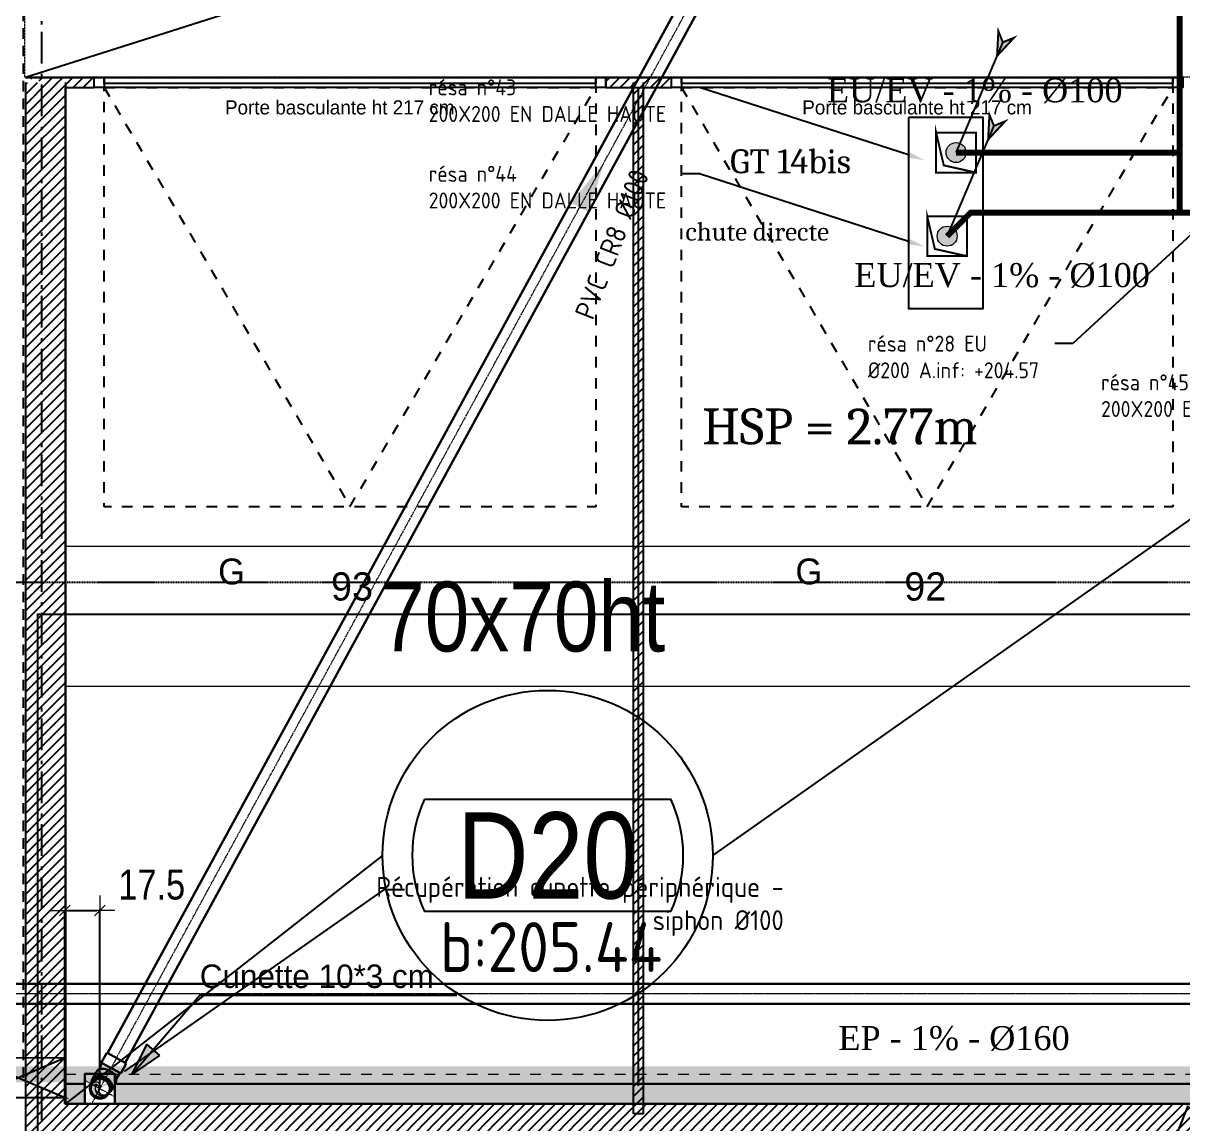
# Model space of a CAD drawing. Header units: centimetres. Extents: x 2097 to 16812, y -3973 to 8191.
# Drawn here: x 9811 to 10392, y 3262 to 3814 of the extents above; entities that cross this region are included whole.
import ezdxf
from ezdxf import colors
from ezdxf.entities.mleader import LeaderData, LeaderLine
from ezdxf.enums import TextEntityAlignment as Align
from ezdxf.math import Vec2, Vec3

# ---------------------------------------------------------------- set-up
doc = ezdxf.new("R2010")
doc.units = ezdxf.units.CM
for name, pattern in [('AXES', [4, 2.5, -0.5, 0.5, -0.5]), ('CACHE', [0.75, 0.5, -0.25]), ('prlm_ep', [2.5, 1.25, -0.25, 0.25, -0.25, 0.25, -0.25]), ('prlm_eu', [2, 1.25, -0.25, 0.25, -0.25]), ('Style de ligne -1', [0.41664, 0.20828, -0.20836]), ('Style de ligne -11', [0.347222, 0.20828, -0.138942]), ('Style de ligne -6', [1.04164, 0.625, -0.20828, 0.06943, -0.13893]), ('VW-01', [0.41656, 0.20828, -0.20828])]:
    doc.linetypes.add(name, pattern=pattern)
doc.layers.get('0').update_dxf_attribs({"color": 252, "lineweight": 18})
for name, color, linetype, lineweight in [('01_poutres', 252, 'Continuous', 20), ('01_texte_repere', 252, 'Continuous', 20), ('_GAZELEC-RESERVATION', 1, 'Continuous', 18), ('_GAZELEC-RESERVATION 2', 6, 'Continuous', 18), ('AA_COTES', 253, 'Continuous', 0), ('Fontanel-rsd', 7, 'Continuous', 0)]:
    doc.layers.add(name, color=color, linetype=linetype, lineweight=lineweight)
for name, color, linetype in [('01_texte', 252, 'Continuous'), ('B GÈnÈral_Hatch', 252, 'Continuous'), ('B Général', 252, 'Continuous'), ('C ANNOTATIONS-axes horizontaux', 252, 'VW-01'), ('C ANNOTATIONS-prestations', 252, 'Continuous'), ('C ANNOTATIONS-texte', 252, 'Continuous'), ('C ANNOTATIONS-texte_Hatch', 252, 'Continuous'), ('GAZ-EU FLECHE', 42, 'Continuous'), ('prlm-BA', 252, 'Continuous'), ('prlm-EAU-EP', 141, 'Continuous'), ('prlm-EAU-EUEV', 25, 'Continuous'), ('prlm-GT', 242, 'Continuous')]:
    doc.layers.add(name, color=color, linetype=linetype)
doc.layers.add('prlm-ZEROPLOT', color=254, linetype='Continuous', plot=False)
doc.styles.add('CEDREP', font='')
doc.styles.add('CEDTXT', font='isocp.shx')
doc.styles.add('Eurostile', font='')
doc.styles.add('prlm-eau-euev', font='pala.ttf', dxfattribs={"height": 18})
doc.styles.add('prlm-mod', font='cambriaz.ttf', dxfattribs={"height": 18})
doc.styles.get("Standard").update_dxf_attribs({"font": 'isocp.shx', "height": 15})
doc.styles.add('STYLE2', font='ARIALN.TTF')
doc.styles.get('CEDREP').set_extended_font_data('Gill Sans MT Condensed')
doc.styles.get('Eurostile').set_extended_font_data('Eurostile')
doc.dimstyles.new('JB50', dxfattribs={"dimscale": 0.1, "dimtxt": 150, "dimasz": 15, "dimexe": 0.1, "dimexo": 0.1, "dimgap": 0.09, "dimtad": 1, "dimdec": 1, "dimdsep": 46, "dimtxsty": 'STYLE2', "dimblk1": 'BOND_G', "dimblk2": 'BOND_D', "dimsah": 1, "dimcen": 1.5, "dimdle": 0.01, "dimse1": 1, "dimse2": 1, "dimclrd": 256, "dimclre": 256, "dimclrt": 256, "dimazin": 2, "dimtfac": 2.333333, "dimtdec": 1, "dimtix": 1, "dimtmove": 2, "dimatfit": 3, "dimldrblk": 'BOND_G', "dimfxl": 1, "dimtolj": 1, "dimtzin": 0, "dimarcsym": 0})
pattern_1 = [(45, (0, 0), (2.4253472, -2.6458333), [])]

# ---------------------------------------------------------------- blocks, each defined once
blk = doc.blocks.new('Porte basculante ht200cm')
at = {"layer": 'B Général', "linetype": 'Style de ligne -1', "ltscale": 25.4}
for p, q in [((-123, -2.5), (0, -212.5)), ((0, -212.5), (123, -2.5))]:
    blk.add_line(p, q, dxfattribs=at)
at = {"layer": 'B Général', "linetype": 'Continuous', "flags": 128}
for points in [[(-128, 2.5), (128, 2.5), (128, -2.5), (-128, -2.5)], [(-123, 2.5), (123, 2.5), (123, -0.5), (-123, -0.5)]]:
    blk.add_lwpolyline(points, close=True, dxfattribs=at)
at = {"layer": 'B Général', "flags": 128}
for points in [[(-128, 2.5), (-123, 2.5), (-123, -2.5), (-128, -2.5)], [(123, 2.5), (128, 2.5), (128, -2.5), (123, -2.5)]]:
    blk.add_lwpolyline(points, close=True, dxfattribs=at)
at = {"layer": 'B Général', "linetype": 'Style de ligne -1', "ltscale": 25.4, "flags": 128}
blk.add_lwpolyline([(-123, -2.5), (123, -2.5), (123, -212.5), (-123, -212.5)], close=True, dxfattribs=at)
at = {"layer": 'B Général', "insert": (-66, -238.42), "char_height": 12.94, "attachment_point": 1, "line_spacing_factor": 0.894142, "style": 'Eurostile'}
blk.add_mtext('G', dxfattribs=at)
at = {"layer": 'C ANNOTATIONS-prestations', "insert": (-62.58, -8.98), "char_height": 7.059, "attachment_point": 1, "line_spacing_factor": 0.894142, "style": 'Eurostile'}
blk.add_mtext('Porte basculante ht 217 cm', dxfattribs=at)
blk = doc.blocks.new('Objet Paramétrique')
at = {"layer": 'B Général', "linetype": 'Continuous'}
for p, q in [((0, 0), (0, 500)), ((287, 0), (287, 500)), ((574, 0), (574, 500))]:
    blk.add_line(p, q, dxfattribs=at)
at = {"layer": 'B Général', "extrusion": (0, 0, -1), "char_height": 14.118, "attachment_point": 5, "text_direction": (-1, 0, 0), "line_spacing_factor": 0.894142, "style": 'Eurostile'}
for s, insert in [('92', (143.5, 250)), ('93', (430.5, 250))]:
    blk.add_mtext(s, dxfattribs=dict(at, insert=insert))
blk = doc.blocks.new('Groupe-123-1')
at = {"layer": 'C ANNOTATIONS-texte_Hatch', "linetype": 'Continuous'}
blk.add_hatch(color=250, dxfattribs=at).paths.add_polyline_path([(9879.63, 3296.47), (9866, 3287.28), (9873.2, 3302.05)])
at = {"layer": 'C ANNOTATIONS-texte', "flags": 128}
blk.add_lwpolyline([(9866, 3287.28), (9899.8, 3326.83), (10028.5, 3326.83)], dxfattribs=at)
blk.add_lwpolyline([(9879.63, 3296.47), (9866, 3287.28), (9873.2, 3302.05)], close=True, dxfattribs=at)
at = {"layer": 'C ANNOTATIONS-texte', "insert": (9899.8, 3342.12), "char_height": 11.765, "attachment_point": 1, "rotation": 359.99999, "line_spacing_factor": 0.894142, "style": 'Eurostile'}
blk.add_mtext('Cunette 10*3 cm', dxfattribs=at)
blk = doc.blocks.new('Groupe-112-1')
at = {"layer": 'B Général', "linetype": 'Style de ligne -11', "ltscale": 25.4}
blk.add_line((2145.67, -1173.93), (2145.67, 946.07), dxfattribs=at)
blk = doc.blocks.new('xi.ev')
at = {"layer": 'prlm-EAU-EUEV', "linetype": 'ByBlock', "lineweight": -2}
h = blk.add_hatch(color=0, dxfattribs=at)
edge = h.paths.add_edge_path()
edge.add_arc((0, 0), 5, 0, 360)
at = {"layer": 'prlm-EAU-EUEV', "color": 0, "linetype": 'ByBlock', "lineweight": 5}
blk.add_circle((0, 0), 5, dxfattribs=at)
blk = doc.blocks.new('xi.eu')
at = {"layer": 'prlm-EAU-EUEV', "linetype": 'ByBlock', "lineweight": -2}
h = blk.add_hatch(color=0, dxfattribs=at)
edge = h.paths.add_edge_path()
edge.add_arc((0, 0), 5, 0, 360)
at = {"layer": 'prlm-EAU-EUEV', "color": 0, "linetype": 'ByBlock', "lineweight": 5}
blk.add_circle((0, 0), 5, dxfattribs=at)
blk = doc.blocks.new('A$C711F189D')
at = {"layer": '01_poutres', "color": 0}
for points in [[(1197, -163), (623, -163)], [(1197, -233), (623, -233)]]:
    blk.add_lwpolyline(points, dxfattribs=at)
at = {"layer": '01_texte', "color": 0}
for points in [[(1395.83, 323.85), (603, 71.96)], [(947.13, -317.65), (1476.68, 55.04)], [(781.8, -317.65), (623, -442.1)]]:
    blk.add_lwpolyline(points, dxfattribs=at)
blk.add_lwpolyline([(802.91, -289.55), (926.03, -289.55, -0.21739), (926.03, -345.74), (802.91, -345.74, -0.21739), (802.91, -289.55, 24.041595)], format="xyb", dxfattribs=at)
blk.add_circle((864.47, -317.65), 82.67, dxfattribs=at)
for s, height, style, p in [('D20', 43.2, 'CEDREP', (864.47, -317.65)), ('b:205.44', 25, 'CEDTXT', (866.16, -363.55))]:
    blk.add_text(s, height=height, dxfattribs=dict(at, style=style)).set_placement(p, align=Align.MIDDLE_CENTER)
at = {"layer": '01_texte_repere', "color": 0, "insert": (851.96, -216.01), "char_height": 35, "width": 164.8035, "attachment_point": 8, "rotation": 0.00017, "style": 'CEDREP'}
blk.add_mtext('70x70ht ', dxfattribs=at)
blk = doc.blocks.new('PVC DN100 C 90° Mont')
at = {"linetype": 'Continuous'}
h = blk.add_hatch(color=9, dxfattribs=at)
edge = h.paths.add_edge_path()
edge.add_arc((174.3, 0), 45, 270, 450)
edge.add_arc((174.3, 22.5), 22.5, 90, 270)
edge.add_arc((174.3, -22.5), 22.5, -90, 90, ccw=False)
at = {"color": 9, "linetype": 'AXES'}
for p, q in [((174.3, 80), (174.3, -80)), ((0, 0), (254.3, 0))]:
    blk.add_line(p, q, dxfattribs=at)
at = {"color": 0, "linetype": 'ByBlock', "lineweight": -2}
for p, q in [((0, 50), (0, 55.7)), ((0, 55.7), (57, 55.7)), ((0, -50), (0, 50)), ((57, 55.7), (57, 50)), ((57, 50), (94.1, 50)), ((57, 50), (57, -50)), ((151.8, 55.7), (111.4, 55.7)), ((174.3, 50), (151.8, 50)), ((0, -55.7), (0, -50)), ((57, -55.7), (0, -55.7)), ((57, -50), (94.1, -50)), ((57, -50), (57, -55.7)), ((151.8, -55.7), (111.4, -55.7)), ((174.3, -50), (151.8, -50))]:
    blk.add_line(p, q, dxfattribs=at)
at = {"color": 9, "linetype": 'Continuous'}
for p, q in [((174.3, 33.8), (163.1, 22.5)), ((163.1, 22.5), (174.3, 22.5)), ((174.3, 3), (174.3, 11.3)), ((196.8, 0), (195.3, 11.3))]:
    blk.add_line(p, q, dxfattribs=at)
at = {"color": 0, "linetype": 'ByBlock', "lineweight": -2}
blk.add_circle((174.3, 0), 50, dxfattribs=at)
at = {"color": 9, "linetype": 'Continuous'}
for centre, radius, start, end in [((174.3, 22.5), 22.5, 90, 270), ((174.3, 22.5), 11.2, 90, 270), ((174.3, 0), 45, 270, 90), ((174.3, 0), 42, 0, 90), ((174.3, 0), 22.5, 0, 90), ((174.4, -21), 24, 269.88809, 90.11191), ((171.2, 0), 45.1, 273.94987, 0), ((174.3, -22.5), 22.5, 270, 90), ((170.6, -12.2), 34.1, 303.22363, 43.61248)]:
    blk.add_arc(centre, radius, start, end, dxfattribs=at)
at = {"color": 0, "linetype": 'ByBlock', "lineweight": -2}
for centre, major_axis, start_param, end_param in [((151.8, 0), (0, 55.7), 5.826833, 9.88113), ((111.4, 0), (0, 55.7), 0, 3.141593), ((151.8, 0), (0, 50), 0, 3.141593)]:
    blk.add_ellipse(centre, major_axis=major_axis, ratio=0.707107, start_param=start_param, end_param=end_param, dxfattribs=at)
blk = doc.blocks.new('BOND_G')
at = {"layer": 'AA_COTES', "color": 0}
for p, q in [((0, -5), (0, 15)), ((5, 0), (-5, 0)), ((1.77, 1.77), (-1.77, -1.77))]:
    blk.add_line(p, q, dxfattribs=at)
blk = doc.blocks.new('BOND_D')
at = {"layer": 'AA_COTES', "color": 0}
for p, q in [((0, 5), (0, -15)), ((5, 0), (-5, 0)), ((-1.77, -1.77), (1.77, 1.77))]:
    blk.add_line(p, q, dxfattribs=at)
blk = doc.blocks.new('*D265')
at = {"layer": 'Fontanel-rsd', "color": 1, "lineweight": -2, "ltscale": 0.2, "transparency": 16777216}
for p, q in [((9832.28, 3272.4), (9832.28, 3369.24)), ((9833.78, 3369.23), (9848.26, 3369.23)), ((9849.76, 3279.98), (9849.76, 3369.24))]:
    blk.add_line(p, q, dxfattribs=at)
at = {"layer": 'Fontanel-rsd', "color": 1, "lineweight": -2, "ltscale": 0.2, "transparency": 16777216, "xscale": 1.5, "yscale": 1.5, "zscale": 1.5, "rotation": 180}
blk.add_blockref('BOND_G', (9832.28, 3369.23), dxfattribs=at)
at = {"layer": 'Fontanel-rsd', "color": 1, "lineweight": -2, "ltscale": 0.2, "transparency": 16777216, "xscale": 1.5, "yscale": 1.5, "zscale": 1.5}
blk.add_blockref('BOND_D', (9849.76, 3369.23), dxfattribs=at)
at = {"layer": 'Fontanel-rsd', "color": 1, "lineweight": 0, "ltscale": 0.2, "transparency": 16777216, "insert": (9875.74, 3382.06), "char_height": 15, "attachment_point": 5, "style": 'STYLE2'}
blk.add_mtext('\\A1;17.5', dxfattribs=at)
blk = doc.blocks.new('FLECHE2')
h = blk.add_hatch(color=256)
h.dxf.hatch_style = 1
h.paths.add_polyline_path([(496271.9, -370023.3), (496278.4, -369899.2), (496300.9, -369954.8), (496356.5, -369932.3)])
at = {"const_width": 10}
for points in [[(496066.7, -370507.2), (496300.9, -369954.8), (496356.5, -369932.3), (496271.9, -370023.3), (496300.9, -369954.8), (496278.4, -369899.2), (496271.9, -370023.3), (496356.5, -369932.3), (496300.9, -369954.8), (496278.4, -369899.2), (496271.9, -370023.3)], [(496271.9, -370023.3), (496278.4, -369899.2), (496300.9, -369954.8), (496356.5, -369932.3), (496271.9, -370023.3)]]:
    blk.add_lwpolyline(points, dxfattribs=at)

msp = doc.modelspace()

# ---------------------------------------------------------------- hatches: boundary and pattern name
at = {"layer": 'B GÈnÈral_Hatch', "linetype": 'Continuous'}
h = msp.add_hatch(dxfattribs=at)
h.set_pattern_fill('50_BETON', color=256, style=0, pattern_type=2)
h.set_pattern_definition(pattern_1)
h.paths.add_polyline_path([(9846.984, 3786.347), (9812.484, 3786.347), (9832.484, 3781.347), (9846.984, 3781.347)])
h = msp.add_hatch(dxfattribs=at)
h.set_pattern_fill('50_BETON', color=256, style=0, pattern_type=2)
h.set_pattern_definition(pattern_1)
h.paths.add_polyline_path([(10102.984, 3786.347), (10102.984, 3781.347), (10135.984, 3781.347), (10135.984, 3786.347)])
h = msp.add_hatch(dxfattribs=at)
h.set_pattern_fill('50_BETON', color=256, style=0, pattern_type=2)
h.set_pattern_definition(pattern_1)
h.paths.add_polyline_path([(9812.484, 3247.291), (9832.484, 3272.291), (9832.484, 3783.847), (9812.484, 3783.847)])
h = msp.add_hatch(dxfattribs=at)
h.set_pattern_fill('50_BETON', color=256, style=0, pattern_type=2)
h.set_pattern_definition(pattern_1)
h.paths.add_polyline_path([(10116.984, 3267.291), (10121.984, 3267.291), (10121.984, 3783.847), (10116.984, 3783.847)])
h = msp.add_hatch(dxfattribs=at)
h.set_pattern_fill('50_BETON', color=256, style=0, pattern_type=2)
h.set_pattern_definition(pattern_1)
h.paths.add_polyline_path([(10823.392, 3247.291), (10823.392, 3272.291), (9832.484, 3272.291), (9812.484, 3247.291)])
at = {"layer": 'Fontanel-rsd', "lineweight": 0}
h = msp.add_hatch(color=101, dxfattribs=at)
h.dxf.hatch_style = 1
h.paths.add_polyline_path([(9832.284, 3282.391), (9842.284, 3282.391), (9842.284, 3272.391), (9832.284, 3272.391)])
h = msp.add_hatch(color=101, dxfattribs=at)
h.dxf.hatch_style = 1
h.paths.add_polyline_path([(9857.284, 3282.391), (9857.284, 3272.391), (10683.192, 3272.391), (10683.192, 3282.391)])

# ---------------------------------------------------------------- linework, layer by layer
at = {"layer": '_GAZELEC-RESERVATION 2', "ltscale": 25, "const_width": 1}
for points in [[(10268.398, 3738.722), (10268.398, 3758.722), (10288.398, 3758.722), (10288.398, 3738.722), (10268.398, 3738.722), (10268.398, 3758.722), (10272.249, 3742.307), (10288.398, 3738.722)], [(10263.926, 3696.853), (10263.926, 3716.853), (10283.926, 3716.853), (10283.926, 3696.853), (10263.926, 3696.853), (10263.926, 3716.853), (10267.777, 3700.438), (10283.926, 3696.853)], [(9785.285, 3295.383), (9832.284, 3295.383), (9832.284, 3275.439), (9785.485, 3275.439), (9785.285, 3295.383), (9832.284, 3275.439), (9785.485, 3275.439), (9832.284, 3295.383)]]:
    msp.add_lwpolyline(points, dxfattribs=at)
at = {"layer": 'B Général', "linetype": 'Continuous', "lineweight": 18}
for p, q in [((9812.484, 3786.347), (9846.984, 3786.347)), ((10102.984, 3786.347), (10135.984, 3786.347)), ((9812.484, 3783.847), (9812.484, 3247.291)), ((9832.484, 3783.847), (9832.484, 3272.291)), ((9832.484, 3781.347), (9846.984, 3781.347)), ((10102.984, 3781.347), (10135.984, 3781.347)), ((10116.984, 3267.291), (10116.984, 3783.847)), ((10121.984, 3267.291), (10121.984, 3783.847)), ((9832.484, 3272.291), (10403.484, 3272.291))]:
    msp.add_line(p, q, dxfattribs=at)
at = {"layer": 'B Général', "linetype": 'Continuous'}
for p, q in [((9812.484, 3786.347), (9846.984, 3786.347)), ((9846.984, 3781.347), (9846.984, 3786.347)), ((10102.984, 3786.347), (10135.984, 3786.347)), ((10102.984, 3781.347), (10102.984, 3786.347)), ((10135.984, 3781.347), (10135.984, 3786.347)), ((9812.484, 3783.847), (9812.484, 3247.291)), ((9832.484, 3783.847), (9832.484, 3272.291)), ((9832.484, 3781.347), (9846.984, 3781.347)), ((10102.984, 3781.347), (10135.984, 3781.347)), ((10116.984, 3267.291), (10116.984, 3783.847)), ((10121.984, 3267.291), (10121.984, 3783.847)), ((9832.484, 3272.291), (10403.484, 3272.291)), ((10121.984, 3267.291), (10116.984, 3267.291))]:
    msp.add_line(p, q, dxfattribs=at)
at = {"layer": 'B Général', "linetype": 'VW-01', "lineweight": 18, "ltscale": 25.4}
msp.add_line((9832.484, 3287.275), (10683.392, 3287.275), dxfattribs=at)
at = {"layer": 'B Général', "linetype": 'Style de ligne -6', "ltscale": 25.4, "flags": 128}
msp.add_lwpolyline([(9877.409, 5820.389), (9877.409, 5736.889), (9820.484, 5687.889), (9820.484, 3085.389)], dxfattribs=at)
at = {"layer": 'C ANNOTATIONS-axes horizontaux'}
msp.add_line((12370.813, 3533.389), (2960.813, 3533.389), dxfattribs=at)
at = {"layer": 'Fontanel-rsd', "color": 3, "linetype": 'CACHE', "lineweight": 18}
msp.add_lwpolyline([(9812.284, 4380.489), (10720.284, 4380.489), (10720.284, 3830.489), (10683.192, 3830.489), (10683.192, 3786.447), (9812.284, 3786.447)], close=True, dxfattribs=at)
at = {"layer": 'Fontanel-rsd', "color": 1, "lineweight": 30, "elevation": 0}
for points in [[(9853.662, 3297.69), (10268.803, 4060.266)], [(9862.445, 3292.908), (10280.189, 4060.266)]]:
    msp.add_lwpolyline(points, dxfattribs=at)
at = {"layer": 'Fontanel-rsd', "color": 9, "linetype": 'AXES', "lineweight": 15, "ltscale": 0.3, "elevation": 0}
msp.add_lwpolyline([(9858.054, 3295.299), (10274.496, 4060.266)], dxfattribs=at)
at = {"layer": 'Fontanel-rsd', "color": 1, "lineweight": 30, "elevation": 0}
msp.add_lwpolyline([(10089.958, 3721.287, 10, 0, 0), (10102.353, 3744.055, 0, 0, 0)], format="xyseb", dxfattribs=at)
at = {"layer": 'Fontanel-rsd', "color": 140, "lineweight": 30}
for points in [[(10908.292, 3332.391), (9725.285, 3332.391)], [(10898.292, 3322.391), (9735.285, 3322.391)]]:
    msp.add_lwpolyline(points, dxfattribs=at)
at = {"layer": 'Fontanel-rsd', "color": 9, "linetype": 'AXES', "lineweight": 15, "ltscale": 0.3}
msp.add_lwpolyline([(10903.292, 3327.391), (9730.285, 3327.391)], dxfattribs=at)
at = {"layer": 'Fontanel-rsd', "color": 1, "lineweight": 30}
msp.add_lwpolyline([(9857.284, 3272.391), (9842.284, 3272.391), (9842.284, 3287.391), (9857.284, 3287.391)], close=True, dxfattribs=at)
at = {"layer": 'Fontanel-rsd', "color": 94, "lineweight": 30}
for points in [[(9832.284, 3282.391), (9842.284, 3282.391), (9842.284, 3272.391), (9832.284, 3272.391)], [(9857.284, 3282.391), (9857.284, 3272.391), (10683.192, 3272.391), (10683.192, 3282.391)]]:
    msp.add_lwpolyline(points, close=True, dxfattribs=at)
at = {"layer": 'prlm-EAU-EP', "linetype": 'prlm_ep', "ltscale": 20, "const_width": 8, "flags": 128}
msp.add_lwpolyline([(10862.384, 2946.939), (10862.384, 3273.599), (10848.292, 3287.126), (9777.07, 3287.126), (9764.607, 3267.489), (9764.607, 2922.489)], dxfattribs=at)
at = {"layer": 'prlm-EAU-EUEV', "linetype": 'prlm_eu', "ltscale": 50, "const_width": 3, "flags": 128}
for points in [[(10644.513, 3718.65), (10390.318, 3718.65), (10390.318, 4239.473), (10405.11, 4254.265)], [(10278.398, 3748.722), (10390.318, 3748.722)], [(10273.926, 3706.853), (10285.723, 3718.65), (10390.318, 3718.65)]]:
    msp.add_lwpolyline(points, dxfattribs=at)
at = {"layer": 'prlm-GT'}
msp.add_lwpolyline([(10254.796, 3766.445), (10291.796, 3766.445), (10291.796, 3670.445), (10254.796, 3670.445)], close=True, dxfattribs=at)
at = {"layer": 'prlm-ZEROPLOT'}
for points in [[(8418.485, 4917.388), (10859.388, 4917.388), (10859.389, 3517.39), (9818.485, 3517.39), (9818.485, 2192.491), (8418.485, 2192.491)], [(10820.388, 3517.389), (9818.485, 3517.389), (9818.485, 3239.389), (10820.388, 3239.389)]]:
    msp.add_lwpolyline(points, close=True, dxfattribs=at)

# ---------------------------------------------------------------- block references
at = {"layer": 'B Général'}
for name, p in [('Groupe-112-1', (7665.813, 4459.319)), ('Porte basculante ht200cm', (9974.984, 3783.847)), ('Porte basculante ht200cm', (10263.984, 3783.847))]:
    msp.add_blockref(name, p, dxfattribs=at)
at = {"layer": 'B Général', "xscale": -1}
msp.add_blockref('Objet Paramétrique', (10406.484, 3281.347), dxfattribs=at)
at = {"layer": 'C ANNOTATIONS-texte'}
msp.add_blockref('Groupe-123-1', (0, 0), dxfattribs=at)
at = {"layer": 'Fontanel-rsd', "color": 1, "lineweight": 30, "xscale": -0.09999999999999999, "yscale": 0.09999999999999998, "zscale": 0.09999999999999999, "rotation": 61.43645169558742}
msp.add_blockref('PVC DN100 C 90° Mont', (9858.095, 3295.276, 0), dxfattribs=at)
at = {"layer": 'GAZ-EU FLECHE', "xscale": 0.1, "yscale": 0.1, "zscale": 0.1}
for p in [(-39328.269, 40799.446), (-39332.741, 40757.577)]:
    msp.add_blockref('FLECHE2', p, dxfattribs=at)
at = {"layer": 'prlm-BA'}
msp.add_blockref('A$C711F189D', (9209.484, 3714.389), dxfattribs=at)
at = {"layer": 'prlm-EAU-EUEV', "ltscale": 50}
for name, p, rotation in [('xi.eu', (10278.398, 3748.722), 45), ('xi.ev', (10273.926, 3706.853), 10.53819333935971)]:
    msp.add_blockref(name, p, dxfattribs=dict(at, rotation=rotation))

# ---------------------------------------------------------------- texts
at = {"layer": 'Fontanel-rsd', "color": 1, "lineweight": 15, "insert": (10096.59, 3664.331, 0), "char_height": 10, "attachment_point": 7, "rotation": 68.869954}
msp.add_mtext_dynamic_manual_height_columns('PVC CR8 Ø100', width=1678.1423, gutter_width=12.5, heights=[0], dxfattribs=at)
at = {"layer": 'prlm-EAU-EP', "insert": (10219.48, 3311.277), "char_height": 12, "width": 151.08592, "attachment_point": 1, "style": 'prlm-eau-euev'}
msp.add_mtext('EP - 1% - %%C160', dxfattribs=at)
at = {"layer": 'prlm-EAU-EUEV', "char_height": 12, "width": 190.75651, "attachment_point": 1, "style": 'prlm-eau-euev'}
for insert in [(10213.753, 3785.907), (10227.444, 3693.36)]:
    msp.add_mtext('EU/EV - 1% - %%C100', dxfattribs=dict(at, insert=insert))
at = {"layer": 'prlm-EAU-EUEV', "insert": (10142.913, 3713.63), "char_height": 9, "attachment_point": 1, "style": 'prlm-mod'}
msp.add_mtext_dynamic_manual_height_columns('chute directe', width=439.74448, gutter_width=75, heights=[0], dxfattribs=at)
at = {"layer": 'prlm-GT', "ltscale": 25, "insert": (10165.294, 3750.342), "char_height": 12, "attachment_point": 1, "style": 'prlm-mod'}
msp.add_mtext_dynamic_manual_height_columns('GT 14bis', width=80.50259, gutter_width=75, heights=[0], dxfattribs=at)
at = {"layer": 'prlm-ZEROPLOT', "insert": (10151.318, 3620.566), "char_height": 18, "attachment_point": 1, "style": 'prlm-mod'}
msp.add_mtext_dynamic_manual_height_columns('HSP = 2.77m', width=153.51053, gutter_width=75, heights=[0], dxfattribs=at)

# ---------------------------------------------------------------- dimensions: what is measured, and where the dimension line sits
at = {"layer": 'Fontanel-rsd', "color": 1, "lineweight": 0, "ltscale": 0.2}
dim = msp.add_linear_dim(base=(9849.761, 3369.231), p1=(9832.284, 3272.391), p2=(9849.761, 3279.967, 0), dimstyle='JB50', override={"dimse1": 0, "dimse2": 0, "dimclrd": 1, "dimclre": 1, "dimclrt": 1}, dxfattribs=at)
dim.commit()
dim.dimension.update_dxf_attribs({"geometry": '*D265', "text_midpoint": (9875.736, 3382.056), "dimtype": 160})

# ---------------------------------------------------------------- leaders
at = {"layer": '_GAZELEC-RESERVATION', "color": 1}
ml = msp.add_multileader_mtext('Standard', dxfattribs=at)
ml.set_content('\\pxi-3,l4,t4;fe:^I204.20', color=1)
ml.set_leader_properties()
ml.build(insert=Vec2(0, 0))
ml.multileader.update_dxf_attribs({"has_text_frame": 1, "arrow_head_size": 8, "scale": 20})
ctx = ml.context
ctx.base_point, ctx.scale, ctx.char_height, ctx.arrow_head_size, ctx.landing_gap_size, ctx.plane_origin = Vec3(8521.096, 3832.607), 20, 8, 8, 4, Vec3(7881.619, 3727.316)
notes = []
notes.append((ctx, [(1, (1, 1, 0), (8512.112, 3832.607), (1, 0), 8.984, [(0, [(8464.749, 3779.427)], 0, [])])]))
ctx.mtext.insert, ctx.mtext.width, ctx.mtext.flow_direction = Vec3(8525.096, 3836.607), 156.88504, 5
at = {"layer": '_GAZELEC-RESERVATION', "color": 6}
ml = msp.add_multileader_mtext('Standard', dxfattribs=at)
ml.set_content('résa n°17 EU\\P%%C200 A.inf: +204.37', color=6)
ml.set_leader_properties()
ml.build(insert=Vec2(0, 0))
ml.multileader.update_dxf_attribs({"has_text_frame": 1, "arrow_head_size": 8, "scale": 20})
ctx = ml.context
ctx.base_point, ctx.scale, ctx.char_height, ctx.arrow_head_size, ctx.landing_gap_size, ctx.plane_origin = Vec3(9318.315, 3798.622), 20, 8, 8, 4, Vec3(8745.27, 3661.517)
notes.append((ctx, [(0, (1, 1, 0), (9424.9, 3798.622), (-1, 0), 8.984, [(0, [(9487.959, 3726.042)], 0, [])])]))
ctx.mtext.insert, ctx.mtext.width, ctx.mtext.flow_direction = Vec3(9322.315, 3802.622), 156.88504, 5
ml = msp.add_multileader_mtext('Standard', dxfattribs=at)
ml.set_content('résa n°43\\P200X200 EN DALLE HAUTE', color=6)
ml.set_leader_properties()
ml.build(insert=Vec2(0, 0))
ml.multileader.update_dxf_attribs({"has_text_frame": 1, "arrow_head_size": 8, "scale": 20})
ctx = ml.context
ctx.base_point, ctx.scale, ctx.char_height, ctx.arrow_head_size, ctx.landing_gap_size, ctx.plane_origin = Vec3(10010.381, 3781.347), 20, 8, 8, 4, Vec3(9399.263, 3600.05)
notes.append((ctx, [(0, (1, 1, 0), (10149.969, 3781.347), (-1, 0), 8.984, [(0, [(10262.659, 3744.896)], 0, [])])]))
ctx.mtext.insert, ctx.mtext.width, ctx.mtext.flow_direction = Vec3(10014.381, 3785.375), 156.88504, 5
ml = msp.add_multileader_mtext('Standard', dxfattribs=at)
ml.set_content('résa n°44\\P200X200 EN DALLE HAUTE', color=6)
ml.set_leader_properties()
ml.build(insert=Vec2(0, 0))
ml.multileader.update_dxf_attribs({"has_text_frame": 1, "arrow_head_size": 8, "scale": 20})
ctx = ml.context
ctx.base_point, ctx.scale, ctx.char_height, ctx.arrow_head_size, ctx.landing_gap_size, ctx.plane_origin = Vec3(10010.381, 3738.043), 20, 8, 8, 4, Vec3(9399.263, 3556.746)
notes.append((ctx, [(0, (1, 1, 0), (10149.969, 3738.043), (-1, 0), 8.984, [(0, [(10262.659, 3701.592)], 0, [])])]))
ctx.mtext.insert, ctx.mtext.width, ctx.mtext.flow_direction = Vec3(10014.381, 3742.071), 156.88504, 5
ml = msp.add_multileader_mtext('Standard', dxfattribs=at)
ml.set_content('résa n°3 EP\\P25x25 A.inf: +204.25', color=6)
ml.set_leader_properties()
ml.build(insert=Vec2(0, 0))
ml.multileader.update_dxf_attribs({"has_text_frame": 1, "arrow_head_size": 8, "scale": 20})
ctx = ml.context
ctx.base_point, ctx.scale, ctx.char_height, ctx.arrow_head_size, ctx.landing_gap_size, ctx.plane_origin = Vec3(9387.838, 3697.092), 20, 8, 8, 4, Vec3(8812.464, 3716.93)
notes.append((ctx, [(0, (1, 1, 0), (9498.957, 3697.092), (-1, 0), 8.984, [(0, [(9524.034, 3721.929)], 0, [])])]))
ctx.mtext.insert, ctx.mtext.width, ctx.mtext.flow_direction = Vec3(9391.838, 3701.092), 156.88504, 5
ml = msp.add_multileader_mtext('Standard', dxfattribs=at)
ml.set_content('résa n°45\\P200X200 EN DALLE HAUTE', color=6)
ml.set_leader_properties()
ml.build(insert=Vec2(0, 0))
ml.multileader.update_dxf_attribs({"has_text_frame": 1, "arrow_head_size": 8, "scale": 20})
ctx = ml.context
ctx.base_point, ctx.scale, ctx.char_height, ctx.arrow_head_size, ctx.landing_gap_size, ctx.plane_origin = Vec3(10346.975, 3633.617), 20, 8, 8, 4, Vec3(9735.857, 3452.32)
notes.append((ctx, [(0, (1, 1, 0), (10486.562, 3633.617), (-1, 0), 8.984, [(0, [(10530.559, 3721.78)], 0, [])])]))
ctx.mtext.insert, ctx.mtext.width, ctx.mtext.flow_direction = Vec3(10350.975, 3637.645), 156.88504, 5
ml = msp.add_multileader_mtext('Standard', dxfattribs=at)
ml.set_content('résa n°28 EU\\P%%C200 A.inf: +204.57', color=6)
ml.set_leader_properties()
ml.build(insert=Vec2(0, 0))
ml.multileader.update_dxf_attribs({"has_text_frame": 1, "arrow_head_size": 8, "scale": 20})
ctx = ml.context
ctx.base_point, ctx.scale, ctx.char_height, ctx.arrow_head_size, ctx.landing_gap_size, ctx.plane_origin = Vec3(10230.241, 3653.038), 20, 8, 8, 4, Vec3(9533.608, 3506.554)
notes.append((ctx, [(0, (1, 1, 0), (10336.825, 3653.038), (-1, 0), 8.984, [(0, [(10401.978, 3713.17)], 0, [])])]))
ctx.mtext.insert, ctx.mtext.width, ctx.mtext.flow_direction = Vec3(10234.241, 3657.038), 156.88504, 5
ml = msp.add_multileader_mtext('Standard', dxfattribs=at)
ml.set_content('résa n°16 EU\\P%%C200 A.inf: +204.40', color=6)
ml.set_leader_properties()
ml.build(insert=Vec2(0, 0))
ml.multileader.update_dxf_attribs({"has_text_frame": 1, "arrow_head_size": 8, "scale": 20})
ctx = ml.context
ctx.base_point, ctx.scale, ctx.char_height, ctx.arrow_head_size, ctx.landing_gap_size, ctx.plane_origin = Vec3(9293.119, 3504.303), 20, 8, 8, 4, Vec3(8745.27, 3417.517)
notes.append((ctx, [(0, (1, 1, 0), (9400.509, 3504.303), (-1, 0), 8.984, [(0, [(9487.959, 3482.042)], 0, [])])]))
ctx.mtext.insert, ctx.mtext.width, ctx.mtext.flow_direction = Vec3(9297.119, 3508.303), 156.88504, 5
at = {"layer": '_GAZELEC-RESERVATION', "color": 1}
ml = msp.add_multileader_mtext('Standard', dxfattribs=at)
ml.set_content('résa n°65\\P%%C160 A.inf:204.63 ', color=1)
ml.set_leader_properties()
ml.build(insert=Vec2(0, 0))
ml.multileader.update_dxf_attribs({"has_text_frame": 1, "arrow_head_size": 8, "scale": 20})
ctx = ml.context
ctx.base_point, ctx.scale, ctx.char_height, ctx.arrow_head_size, ctx.landing_gap_size, ctx.plane_origin = Vec3(6852.231, 3474.907), 20, 8, 8, 4, Vec3(6409.027, 3293.61)
notes.append((ctx, [(0, (1, 1, 0), (6948.746, 3474.907), (-1, 0), 8.984, [(0, [(6979.485, 3349.489)], 0, [])])]))
ctx.mtext.insert, ctx.mtext.width, ctx.mtext.flow_direction = Vec3(6856.231, 3478.907), 156.88504, 5
at = {"layer": '_GAZELEC-RESERVATION', "color": 6}
ml = msp.add_multileader_mtext('Standard', dxfattribs=at)
ml.set_content('résa n°2\\P25x25 A.inf: +204.22', color=6)
ml.set_leader_properties()
ml.build(insert=Vec2(0, 0))
ml.multileader.update_dxf_attribs({"has_text_frame": 1, "arrow_head_size": 8, "scale": 20})
ctx = ml.context
ctx.base_point, ctx.scale, ctx.char_height, ctx.arrow_head_size, ctx.landing_gap_size, ctx.plane_origin = Vec3(9387.689, 3453.192), 20, 8, 8, 4, Vec3(8812.464, 3473.03)
notes.append((ctx, [(0, (1, 1, 0), (9498.957, 3453.192), (-1, 0), 8.984, [(0, [(9524.034, 3478.029)], 0, [])])]))
ctx.mtext.insert, ctx.mtext.width, ctx.mtext.flow_direction = Vec3(9391.689, 3457.192), 156.88504, 5
ml = msp.add_multileader_mtext('Standard', dxfattribs=at)
ml.set_content('résa n°65\\P200X200 EN DALLE HAUTE', color=6)
ml.set_leader_properties()
ml.build(insert=Vec2(0, 0))
ml.multileader.update_dxf_attribs({"has_text_frame": 1, "arrow_head_size": 8, "scale": 20})
ctx = ml.context
ctx.base_point, ctx.scale, ctx.char_height, ctx.arrow_head_size, ctx.landing_gap_size, ctx.plane_origin = Vec3(8778.763, 3382.579), 20, 8, 8, 4, Vec3(8378.631, 3201.282)
notes.append((ctx, [(0, (1, 1, 0), (8918.351, 3382.579), (-1, 0), 8.984, [(0, [(8961.737, 3289.785)], 0, [])])]))
ctx.mtext.insert, ctx.mtext.width, ctx.mtext.flow_direction = Vec3(8782.763, 3386.607), 156.88504, 5
ml = msp.add_multileader_mtext('Standard', dxfattribs=at)
ml.set_content('résa n°11 EP\\P%%C200 A.inf: +203.89', color=6)
ml.set_leader_properties()
ml.build(insert=Vec2(0, 0))
ml.multileader.update_dxf_attribs({"has_text_frame": 1, "arrow_head_size": 8, "scale": 20})
ctx = ml.context
ctx.base_point, ctx.scale, ctx.char_height, ctx.arrow_head_size, ctx.landing_gap_size, ctx.plane_origin = Vec3(9624.597, 3342.838), 20, 8, 8, 4, Vec3(9075.473, 3256.052)
notes.append((ctx, [(0, (1, 1, 0), (9730.954, 3342.838), (-1, 0), 8.984, [(0, [(9796.397, 3298.682)], 0, [])])]))
ctx.mtext.insert, ctx.mtext.width, ctx.mtext.flow_direction = Vec3(9628.597, 3346.838), 156.88504, 5
ml = msp.add_multileader_mtext('Standard', dxfattribs=at)
ml.set_content('résa n°10 EP\\P%%C200 A.inf: +203.95', color=6)
ml.set_leader_properties()
ml.build(insert=Vec2(0, 0))
ml.multileader.update_dxf_attribs({"has_text_frame": 1, "arrow_head_size": 8, "scale": 20})
ctx = ml.context
ctx.base_point, ctx.scale, ctx.char_height, ctx.arrow_head_size, ctx.landing_gap_size, ctx.plane_origin = Vec3(10261.775, 3204.901), 20, 8, 8, 4, Vec3(9666.673, 3256.052)
notes.append((ctx, [(0, (1, 1, 0), (10367.919, 3204.901), (-1, 0), 8.984, [(0, [(10397.396, 3278.7)], 0, [])])]))
ctx.mtext.insert, ctx.mtext.width, ctx.mtext.flow_direction = Vec3(10265.775, 3208.901), 156.88504, 5
at = {"layer": 'Fontanel-rsd', "color": 1}
ml = msp.add_multileader_mtext('Standard', dxfattribs=at)
ml.set_content('Récupération cunette périphérique - siphon Ø100', color=1)
ml.set_leader_properties()
ml.build(insert=Vec2(0, 0))
ml.multileader.update_dxf_attribs({"has_text_frame": 1, "text_right_attachment_type": 6, "dogleg_length": 10, "arrow_head_size": 15})
ctx = ml.context
ctx.base_point, ctx.char_height, ctx.arrow_head_size, ctx.plane_origin = Vec3(10002.214, 3379.608, 0), 10, 15, Vec3(9849.761, 3279.967, 0)
ctx.right_attachment, ctx.text_align_type = 6, 2
notes.append((ctx, [(1, (1, 1, 0), (9992.214, 3379.608, 0), (1, 0), 10, [(0, [(9849.761, 3279.967, 0)], 0, [])])]))
ctx.mtext.insert, ctx.mtext.width, ctx.mtext.alignment, ctx.mtext.flow_direction = Vec3(10192.126, 3385.991, 0), 221.19253, 3, 5
for ctx, leaders in notes:
    for number, flags, end, landing, length, lines in leaders:
        leader = LeaderData()
        leader.index, (leader.has_last_leader_line, leader.has_dogleg_vector, leader.attachment_direction) = number, flags
        leader.last_leader_point, leader.dogleg_vector, leader.dogleg_length = Vec3(end), Vec3(landing), length
        for number, points, colour, breaks in lines:
            line = LeaderLine()
            line.index, line.vertices, line.color, line.breaks = number, Vec3.list(points), colors.encode_raw_color(colour), breaks
            leader.lines.append(line)
        ctx.leaders.append(leader)

doc.saveas('drawing.dxf')
